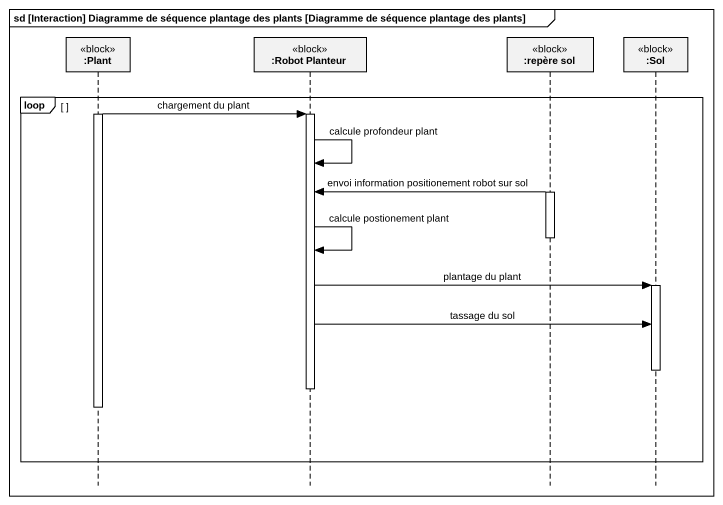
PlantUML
@startuml
mainframe sd [Interaction] Diagramme de séquence plantage des plants [Diagramme de séquence plantage des plants]
hide footbox
participant ":Plant" as Plant <<block>>
participant ":Robot Planteur" as Robot_Planteur <<block>>
participant ":repère sol" as repère_sol <<block>>
participant ":Sol" as Sol <<block>>

loop
  activate Plant
  Plant -> Robot_Planteur : chargement du plant
  activate Robot_Planteur
  Robot_Planteur -> Robot_Planteur : calcule profondeur plant
  activate repère_sol
  repère_sol -> Robot_Planteur : envoi information positionement robot sur sol
  deactivate repère_sol
  Robot_Planteur -> Robot_Planteur : calcule postionement plant
  Robot_Planteur -> Sol : plantage du plant
  activate Sol
  Robot_Planteur -> Sol : tassage du sol
  deactivate Sol
  deactivate Robot_Planteur
  deactivate Plant
end
@enduml
